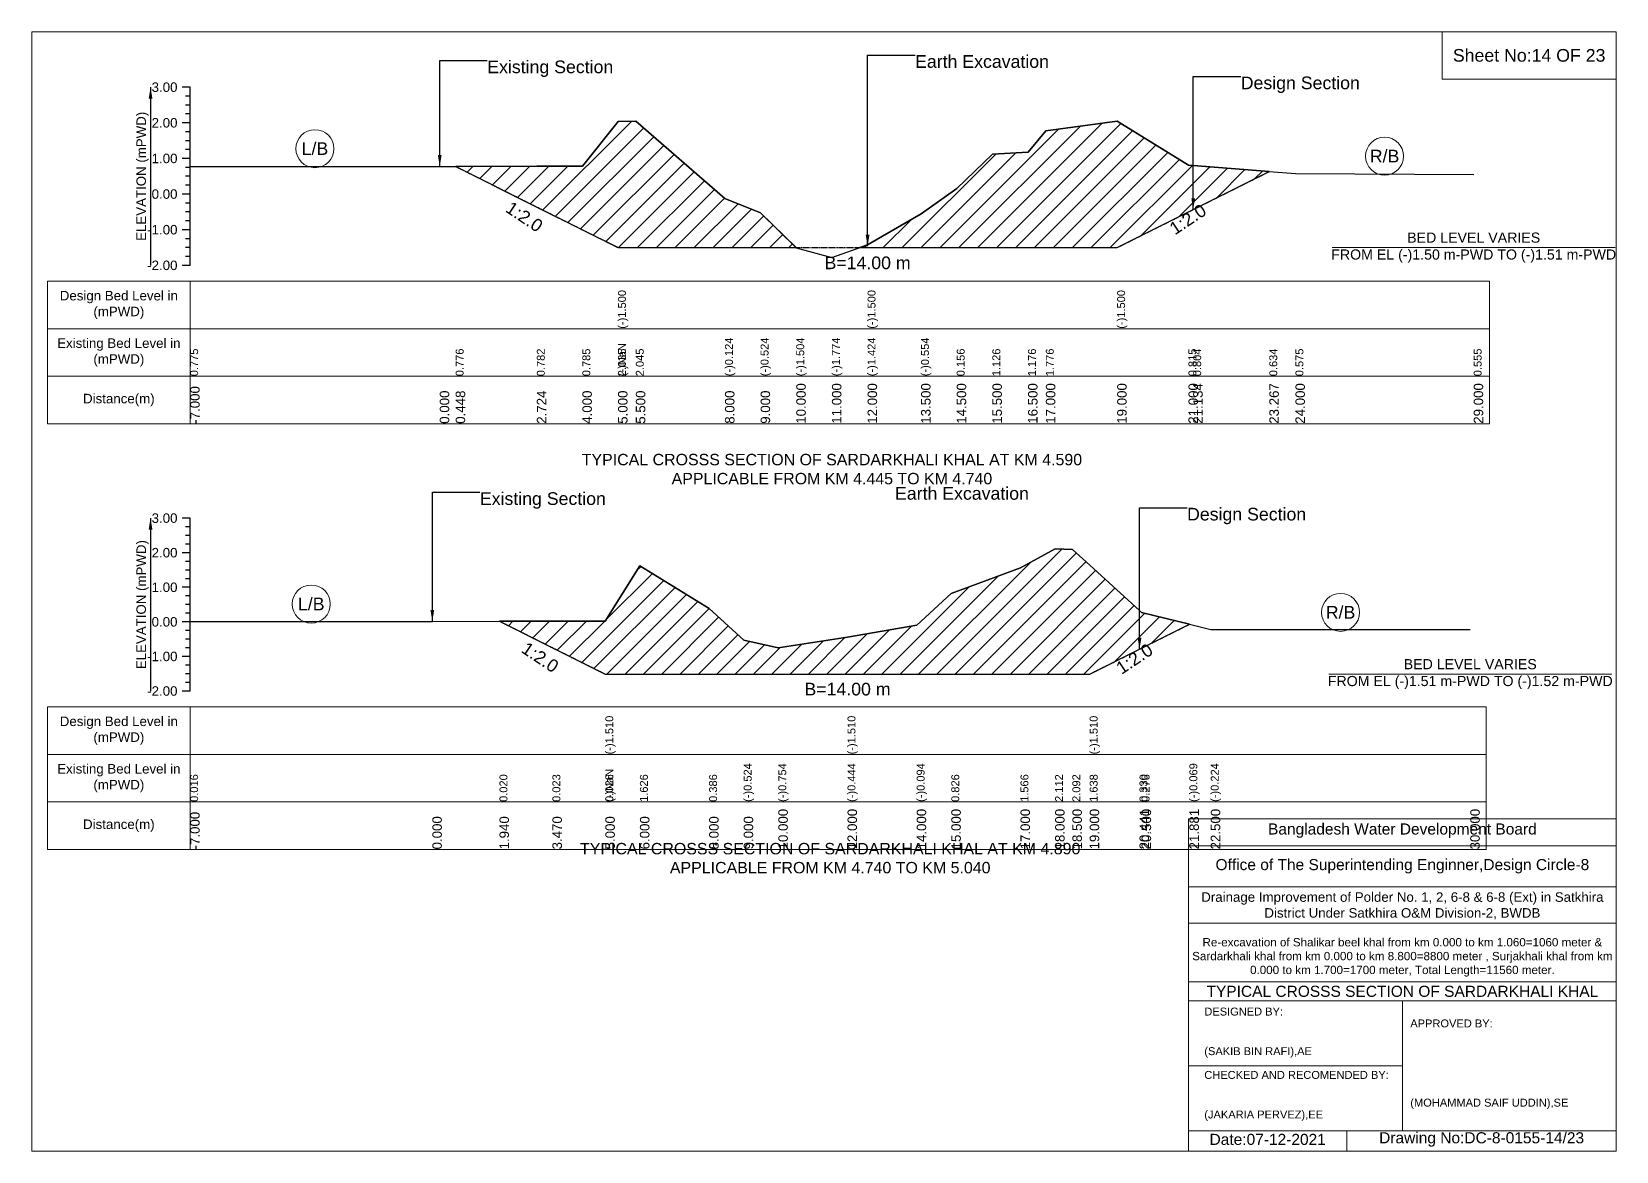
# Model space of a CAD drawing. Header units: inches. Extents: x 93000 to 506000, y -4242 to 0.
# Drawn here: x 230000 to 236000, y -4242 to 0 of the extents above; entities that cross this region are included whole.
import ezdxf

# ---------------------------------------------------------------- set-up
doc = ezdxf.new("R2010")
doc.units = ezdxf.units.IN
doc.header["$LTSCALE"] = 7
doc.header["$MEASUREMENT"] = 0
doc.linetypes.add('DASHED', pattern=[0.75, 0.5, -0.25])
for name, color, linetype, lineweight in [('Cross section Data Border', 7, 'Continuous', 9), ('Cross Section Labels', 7, 'Continuous', 9), ('Design_Bed_Level for Xsection', 7, 'DASHED', 25), ('Existing_Bed_Level for Xsection', 7, 'Continuous', 25), ('Long Section Labels', 7, 'Continuous', 9)]:
    doc.layers.add(name, color=color, linetype=linetype, lineweight=lineweight)
doc.styles.get("Standard").update_dxf_attribs({"font": 'arial.ttf'})
doc.dimstyles.get("Standard").update_dxf_attribs({"dimtxt": 0.18, "dimasz": 0.18, "dimexe": 0.18, "dimexo": 0.0625, "dimgap": 0.09, "dimtad": 0, "dimtih": 1, "dimtoh": 1, "dimdec": 4, "dimzin": 0, "dimdsep": 46, "dimtxsty": 'Standard', "dimcen": 0.09, "dimadec": 0, "dimazin": 0, "dimtfac": 1, "dimtdec": 4, "dimtofl": 0, "dimtmove": 0, "dimatfit": 3, "dimfxl": 1, "dimtolj": 1, "dimtzin": 0, "dimarcsym": 0})

msp = doc.modelspace()

# ---------------------------------------------------------------- hatches: boundary and pattern name
at = {"layer": 'Existing_Bed_Level for Xsection'}
h = msp.add_hatch(dxfattribs=at)
h.set_pattern_fill('ANSI31', color=256, scale=405, style=0)
h.paths.add_polyline_path([(231605.4, -510.7), (231912.7, -664.4), (232085, -750.5), (232220, -818), (232287.5, -818), (232625, -818), (232760, -818), (232894.4, -818), (232760, -686.2), (232625, -632.2), (232287.5, -339.4), (232220, -340.8), (232085, -509.5), (231912.7, -510)])
h = msp.add_hatch(dxfattribs=at)
h.set_pattern_fill('ANSI31', color=256, scale=405, style=0)
h.paths.add_polyline_path([(233135.7, -818), (233165, -818), (233367.5, -818), (233502.5, -818), (233637.5, -818), (233772.5, -818), (233840, -818), (234110, -818), (234380, -683), (234398, -674), (234686.1, -530), (234398, -506.9), (234380, -505.5), (234110, -339.4), (233840, -375.8), (233772.5, -456.8), (233637.5, -463.5), (233502.5, -594.5), (233367.5, -690.3), (233165, -807.8)])
h = msp.add_hatch(dxfattribs=at)
h.set_pattern_fill('ANSI31', color=256, scale=393, style=0)
h.paths.add_polyline_path([(231771.2, -2233.6), (231971.6, -2333.8), (232172, -2434), (232303, -2434), (232565, -2434), (232696, -2434), (232827, -2434), (233089, -2434), (233351, -2434), (233482, -2434), (233744, -2434), (233875, -2434), (233940.5, -2434), (234006, -2434), (234194.7, -2339.7), (234202.5, -2335.8), (234383.5, -2245.3), (234202.5, -2200.1), (234194.7, -2193), (234006, -2021.6), (233940.5, -1962.2), (233875, -1959.6), (233744, -2031.1), (233482, -2128), (233351, -2248.5), (233089, -2294.4), (232827, -2335), (232696, -2304.9), (232565, -2185.7), (232303, -2023.2), (232172, -2232.8), (231971.6, -2233.2)])

# ---------------------------------------------------------------- linework, layer by layer
at = {"layer": 'Cross section Data Border'}
for points in [[(230000, 0), (236000, 0), (236000, -4242), (230000, -4242)], [(235340, 0), (236000, 0), (236000, -180), (235340, -180)], [(230060, -945.5), (235520, -945.5), (235520, -1485.5), (230060, -1485.5)], [(230060, -2558.2), (235507, -2558.2), (235507, -3098.2), (230060, -3098.2)]]:
    msp.add_lwpolyline(points, close=True, dxfattribs=at)
for points in [[(230600, -945.5), (230600, -1485.5)], [(230060, -1125.5), (235520, -1125.5)], [(230060, -1305.5), (235520, -1305.5)], [(230600, -2558.2), (230600, -3098.2)], [(230060, -2738.2), (235507, -2738.2)], [(230060, -2918.2), (235507, -2918.2)], [(234380, -4242), (234380, -2982), (236000, -2982)], [(234380, -3084), (236000, -3084)], [(234380, -3240), (236000, -3240)], [(234380, -3378), (236000, -3378)], [(234380, -3600), (236000, -3600)], [(234380, -3672), (236000, -3672)], [(235190, -3672), (235190, -4164)], [(234380, -3918), (235190, -3918)], [(234380, -4164), (236000, -4164)], [(234980, -4164), (234980, -4242)]]:
    msp.add_lwpolyline(points, dxfattribs=at)
at = {"layer": 'Cross Section Labels'}
for points in [[(234924.2, -818), (235995.8, -818)], [(234911.2, -2434), (235982.8, -2434)]]:
    msp.add_lwpolyline(points, dxfattribs=at)
for centre in [(231072.5, -443.4), (235122.5, -471.7), (231058.5, -2168.6), (234955.8, -2200.1)]:
    msp.add_circle(centre, 72, dxfattribs=at)
at = {"layer": 'Design_Bed_Level for Xsection'}
for points in [[(231605.4, -510.7), (231912.7, -664.4), (232220, -818), (233165, -818), (234110, -818), (234398, -674), (234686.1, -530)], [(231771.2, -2233.6), (231971.6, -2333.8), (232172, -2434), (233089, -2434), (234006, -2434), (234194.7, -2339.7), (234383.5, -2245.3)]]:
    msp.add_lwpolyline(points, dxfattribs=at)
at = {"layer": 'Existing_Bed_Level for Xsection'}
for points in [[(230600, -210.5), (230570, -210.5)], [(230600, -885.5), (230600, -750.5), (230600, -615.5), (230600, -480.5), (230600, -345.5), (230600, -210.5)], [(230600, -244.3), (230582, -244.3)], [(230600, -278), (230582, -278)], [(230600, -345.5), (230570, -345.5)], [(230600, -311.8), (230582, -311.8)], [(230600, -510.9), (231545, -510.9), (231605.4, -510.7), (231912.7, -510), (232085, -509.5), (232220, -340.8), (232220, -340.8), (232287.5, -339.4), (232625, -632.2), (232760, -686.2), (232895, -818.5), (233030, -855), (233165, -807.8), (233165, -807.8), (233367.5, -690.3), (233502.5, -594.5), (233637.5, -463.5), (233772.5, -456.8), (233840, -375.8), (234110, -339.4), (234110, -339.4), (234380, -505.5), (234398, -506.9), (234686.1, -530), (234785, -537.9), (235460, -540.6)], [(230600, -379.3), (230582, -379.3)], [(230600, -413), (230582, -413)], [(230600, -446.8), (230582, -446.8)], [(230600, -480.5), (230570, -480.5)], [(230600, -514.3), (230582, -514.3)], [(230600, -548), (230582, -548)], [(230600, -581.8), (230582, -581.8)], [(230600, -615.5), (230570, -615.5)], [(230600, -649.3), (230582, -649.3)], [(230600, -683), (230582, -683)], [(230600, -716.8), (230582, -716.8)], [(230600, -750.5), (230570, -750.5)], [(230600, -784.3), (230582, -784.3)], [(230600, -818), (230582, -818)], [(230600, -885.5), (230570, -885.5)], [(230600, -851.8), (230582, -851.8)], [(230600, -1843.2), (230570, -1843.2)], [(230600, -2498.2), (230600, -2367.2), (230600, -2236.2), (230600, -2105.2), (230600, -1974.2), (230600, -1843.2)], [(230600, -1876), (230582, -1876)], [(230600, -1908.7), (230582, -1908.7)], [(230600, -1974.2), (230570, -1974.2)], [(230600, -1941.5), (230582, -1941.5)], [(230600, -2234.1), (231517, -2234.1), (231771.2, -2233.6), (231971.6, -2233.2), (232172, -2232.8), (232172, -2232.8), (232303, -2023.2), (232565, -2185.7), (232696, -2304.9), (232827, -2335), (233089, -2294.4), (233089, -2294.4), (233351, -2248.5), (233482, -2128), (233744, -2031.1), (233875, -1959.6), (233940.5, -1962.2), (234006, -2021.6), (234006, -2021.6), (234194.7, -2193), (234202.5, -2200.1), (234383.5, -2245.3), (234464.5, -2265.6), (235447, -2265.6)], [(230600, -2007), (230582, -2007)], [(230600, -2039.7), (230582, -2039.7)], [(230600, -2072.5), (230582, -2072.5)], [(230600, -2105.2), (230570, -2105.2)], [(230600, -2138), (230582, -2138)], [(230600, -2170.7), (230582, -2170.7)], [(230600, -2203.5), (230582, -2203.5)], [(230600, -2236.2), (230570, -2236.2)], [(230600, -2269), (230582, -2269)], [(230600, -2301.7), (230582, -2301.7)], [(230600, -2334.5), (230582, -2334.5)], [(230600, -2367.2), (230570, -2367.2)], [(230600, -2400), (230582, -2400)], [(230600, -2432.7), (230582, -2432.7)], [(230600, -2498.2), (230570, -2498.2)], [(230600, -2465.5), (230582, -2465.5)]]:
    msp.add_lwpolyline(points, dxfattribs=at)
for points in [[(231605.4, -510.7), (231605.4, -510.7), (231912.7, -664.4), (232085, -750.5), (232220, -818), (232220, -818), (232287.5, -818), (232625, -818), (232760, -818), (232894.4, -818), (232760, -686.2), (232625, -632.2), (232287.5, -339.4), (232220, -340.8), (232220, -340.8), (232085, -509.5), (231912.7, -510), (231605.4, -510.7)], [(233135.7, -818), (233165, -818), (233165, -818), (233367.5, -818), (233502.5, -818), (233637.5, -818), (233772.5, -818), (233840, -818), (234110, -818), (234110, -818), (234380, -683), (234398, -674), (234686.1, -530), (234398, -506.9), (234380, -505.5), (234110, -339.4), (234110, -339.4), (233840, -375.8), (233772.5, -456.8), (233637.5, -463.5), (233502.5, -594.5), (233367.5, -690.3), (233165, -807.8), (233165, -807.8)], [(231771.2, -2233.6), (231771.2, -2233.6), (231971.6, -2333.8), (232172, -2434), (232172, -2434), (232303, -2434), (232565, -2434), (232696, -2434), (232827, -2434), (233089, -2434), (233089, -2434), (233351, -2434), (233482, -2434), (233744, -2434), (233875, -2434), (233940.5, -2434), (234006, -2434), (234006, -2434), (234194.7, -2339.7), (234202.5, -2335.8), (234383.5, -2245.3), (234202.5, -2200.1), (234194.7, -2193), (234006, -2021.6), (234006, -2021.6), (233940.5, -1962.2), (233875, -1959.6), (233744, -2031.1), (233482, -2128), (233351, -2248.5), (233089, -2294.4), (233089, -2294.4), (232827, -2335), (232696, -2304.9), (232565, -2185.7), (232303, -2023.2), (232172, -2232.8), (232172, -2232.8), (231971.6, -2233.2), (231771.2, -2233.6)]]:
    msp.add_lwpolyline(points, close=True, dxfattribs=at)

# ---------------------------------------------------------------- texts
at = {"layer": 'Cross section Data Border', "attachment_point": 5}
for s, insert, char_height in [('Sheet No:14 OF 23', (235670, -90), 48), ('Bangladesh Water Development Board', (235190, -3027), 42), ('Office of The Superintending Enginner,Design Circle-8', (235190, -3162), 42)]:
    msp.add_mtext(s, dxfattribs=dict(at, insert=insert, char_height=char_height))
at = {"layer": 'Cross section Data Border'}
for s, insert, char_height, width, attachment_point in [('Design Bed Level in (mPWD)', (230330, -1035.5), 36, 480, 5), ('Existing Bed Level in (mPWD)', (230330, -1215.5), 36, 480, 5), ('Distance(m)', (230330, -1395.5), 36, 480, 5), ('Design Bed Level in (mPWD)', (230330, -2648.2), 36, 480, 5), ('Existing Bed Level in (mPWD)', (230330, -2828.2), 36, 480, 5), ('Distance(m)', (230330, -3008.2), 36, 480, 5), ('Drainage Improvement of Polder No. 1, 2, 6-8 & 6-8 (Ext) in Satkhira District Under Satkhira O&M Division-2, BWDB', (235190, -3312), 36, 1680, 5), ('Re-excavation of Shalikar beel khal from km 0.000 to km 1.060=1060 meter & Sardarkhali khal from km 0.000 to km 8.800=8800 meter , Surjakhali khal from km 0.000 to km 1.700=1700 meter, Total Length=11560 meter.', (235190, -3507), 31.4683, 1620, 5), ('TYPICAL CROSSS SECTION OF SARDARKHALI KHAL', (235190, -3636), 42, 1680, 5), ('DESIGNED BY:^J^J^J(SAKIB BIN RAFI),AE', (234440, -3792), 30, 840, 4), ('APPROVED BY:^J^J^J^J^J^J(MOHAMMAD SAIF UDDIN),SE', (235220, -3912), 30, 840, 4), ('CHECKED AND RECOMENDED BY:^J^J^J(JAKARIA PERVEZ),EE', (234440, -4032), 30, 840, 4), ('Date:07-12-2021', (234680, -4197), 42, 840, 5), ('Drawing No:DC-8-0155-14/23', (235490, -4197), 42, 1320, 5)]:
    msp.add_mtext(s, dxfattribs=dict(at, insert=insert, char_height=char_height, width=width, attachment_point=attachment_point))
at = {"layer": 'Cross Section Labels'}
for s, insert, char_height, attachment_point in [('Existing Section', (231725, -109.3), 48, 1), ('Earth Excavation', (233345, -89), 48, 1), ('Design Section', (234578, -170), 48, 1), ('L/B', (231072.5, -443.4), 48, 5), ('R/B', (235122.5, -471.7), 48, 5), ('BED LEVEL VARIES ^JFROM EL (-)1.50 m-PWD TO (-)1.51 m-PWD', (235460, -818), 38.4, 5), ('B=14.00 m', (233165, -851.8), 48, 2), ('TYPICAL CROSSS SECTION OF SARDARKHALI KHAL AT KM 4.590^JAPPLICABLE FROM KM 4.445 TO KM 4.740', (233030, -1657.5), 43.2, 5), ('Earth Excavation', (233269, -1725.3), 48, 1), ('Existing Section', (231697, -1745), 48, 1), ('Design Section', (234374.7, -1803.9), 48, 1), ('L/B', (231058.5, -2168.6), 48, 5), ('R/B', (234955.8, -2200.1), 48, 5), ('BED LEVEL VARIES ^JFROM EL (-)1.51 m-PWD TO (-)1.52 m-PWD', (235447, -2434), 38.4, 5), ('B=14.00 m', (233089, -2466.8), 48, 2), ('TYPICAL CROSSS SECTION OF SARDARKHALI KHAL AT KM 4.890^JAPPLICABLE FROM KM 4.740 TO KM 5.040', (233023.5, -3131.5), 43.2, 5)]:
    msp.add_mtext(s, dxfattribs=dict(at, insert=insert, char_height=char_height, attachment_point=attachment_point))
at = {"layer": 'Cross Section Labels', "char_height": 48, "attachment_point": 2}
for insert, rotation in [((231879, -681.2), 326.30993), ((234364.3, -690.9), 33.69007), ((231938.8, -2350.2), 326.30993), ((234162, -2356), 33.69007)]:
    msp.add_mtext('1:2.0', dxfattribs=dict(at, insert=insert, rotation=rotation))
at = {"layer": 'Existing_Bed_Level for Xsection', "char_height": 36, "attachment_point": 6}
for s, insert in [('3.00', (230552, -210.5)), ('2.00', (230552, -345.5)), ('1.00', (230552, -480.5)), ('0.00', (230552, -615.5)), ('-1.00', (230552, -750.5)), ('-2.00', (230552, -885.5)), ('3.00', (230552, -1843.2)), ('2.00', (230552, -1974.2)), ('1.00', (230552, -2105.2)), ('0.00', (230552, -2236.2)), ('-1.00', (230552, -2367.2)), ('-2.00', (230552, -2498.2))]:
    msp.add_mtext(s, dxfattribs=dict(at, insert=insert))
at = {"layer": 'Existing_Bed_Level for Xsection', "char_height": 36, "attachment_point": 5, "rotation": 90}
for insert in [(230420, -548), (230420, -2170.7)]:
    msp.add_mtext('ELEVATION (mPWD)', dxfattribs=dict(at, insert=insert))
at = {"layer": 'Long Section Labels', "attachment_point": 1, "rotation": 90}
for s, insert, char_height in [('(-)1.500', (232220, -1125.5), 30), ('(-)1.500', (233165, -1125.5), 30), ('(-)1.500', (234110, -1125.5), 30), ('(-)NaN', (232220, -1305.5), 30), ('(-)NaN', (232220, -1305.5), 30), ('(-)0.124', (232625, -1305.5), 30), ('(-)0.524', (232760, -1305.5), 30), ('(-)1.504', (232895, -1305.5), 30), ('(-)1.774', (233030, -1305.5), 30), ('(-)1.424', (233165, -1305.5), 30), ('(-)1.424', (233165, -1305.5), 30), ('(-)1.424', (233165, -1305.5), 30), ('(-)0.554', (233367.5, -1305.5), 30), ('0.775', (230600, -1305.5), 30), ('0.775', (230600, -1305.5), 30), ('0.776', (231605.4, -1305.5), 30), ('0.782', (231912.7, -1305.5), 30), ('0.785', (232085, -1305.5), 30), ('2.035', (232220, -1305.5), 30), ('2.035', (232220, -1305.5), 30), ('2.045', (232287.5, -1305.5), 30), ('2.045', (232287.5, -1305.5), 30), ('2.045', (232287.5, -1305.5), 30), ('0.156', (233502.5, -1305.5), 30), ('1.126', (233637.5, -1305.5), 30), ('1.176', (233772.5, -1305.5), 30), ('1.776', (233840, -1305.5), 30), ('0.815', (234380, -1305.5), 30), ('0.804', (234398, -1305.5), 30), ('0.634', (234686.1, -1305.5), 30), ('0.575', (234785, -1305.5), 30), ('0.555', (235460, -1305.5), 30), ('-7.000', (230600, -1485.5), 36), ('0.000', (231545, -1485.5), 36), ('0.448', (231605.4, -1485.5), 36), ('2.724', (231912.7, -1485.5), 36), ('4.000', (232085, -1485.5), 36), ('5.000', (232220, -1485.5), 36), ('5.000', (232220, -1485.5), 36), ('5.000', (232220, -1485.5), 36), ('5.500', (232287.5, -1485.5), 36), ('8.000', (232625, -1485.5), 36), ('9.000', (232760, -1485.5), 36), ('10.000', (232895, -1485.5), 36), ('11.000', (233030, -1485.5), 36), ('12.000', (233165, -1485.5), 36), ('12.000', (233165, -1485.5), 36), ('12.000', (233165, -1485.5), 36), ('13.500', (233367.5, -1485.5), 36), ('14.500', (233502.5, -1485.5), 36), ('15.500', (233637.5, -1485.5), 36), ('16.500', (233772.5, -1485.5), 36), ('17.000', (233840, -1485.5), 36), ('19.000', (234110, -1485.5), 36), ('19.000', (234110, -1485.5), 36), ('19.000', (234110, -1485.5), 36), ('21.000', (234380, -1485.5), 36), ('21.134', (234398, -1485.5), 36), ('23.267', (234686.1, -1485.5), 36), ('24.000', (234785, -1485.5), 36), ('29.000', (235460, -1485.5), 36), ('(-)1.510', (232172, -2738.2), 30), ('(-)1.510', (233089, -2738.2), 30), ('(-)1.510', (234006, -2738.2), 30), ('0.016', (230600, -2918.2), 30), ('0.016', (230600, -2918.2), 30), ('0.020', (231771.2, -2918.2), 30), ('0.023', (231971.6, -2918.2), 30), ('(-)NaN', (232172, -2918.2), 30), ('(-)NaN', (232172, -2918.2), 30), ('0.026', (232172, -2918.2), 30), ('0.026', (232172, -2918.2), 30), ('1.626', (232303, -2918.2), 30), ('0.386', (232565, -2918.2), 30), ('(-)0.524', (232696, -2918.2), 30), ('(-)0.754', (232827, -2918.2), 30), ('(-)0.444', (233089, -2918.2), 30), ('(-)0.444', (233089, -2918.2), 30), ('(-)0.094', (233351, -2918.2), 30), ('0.826', (233482, -2918.2), 30), ('1.566', (233744, -2918.2), 30), ('2.112', (233875, -2918.2), 30), ('2.092', (233940.5, -2918.2), 30), ('1.638', (234006, -2918.2), 30), ('1.638', (234006, -2918.2), 30), ('1.638', (234006, -2918.2), 30), ('0.330', (234194.7, -2918.2), 30), ('0.276', (234202.5, -2918.2), 30), ('(-)0.069', (234383.5, -2918.2), 30), ('(-)0.224', (234464.5, -2918.2), 30), ('(-)0.224', (234464.5, -2918.2), 30), ('-7.000', (230600, -3098.2), 36), ('0.000', (231517, -3098.2), 36), ('1.940', (231771.2, -3098.2), 36), ('3.470', (231971.6, -3098.2), 36), ('5.000', (232172, -3098.2), 36), ('5.000', (232172, -3098.2), 36), ('5.000', (232172, -3098.2), 36), ('6.000', (232303, -3098.2), 36), ('8.000', (232565, -3098.2), 36), ('9.000', (232696, -3098.2), 36), ('10.000', (232827, -3098.2), 36), ('12.000', (233089, -3098.2), 36), ('12.000', (233089, -3098.2), 36), ('12.000', (233089, -3098.2), 36), ('14.000', (233351, -3098.2), 36), ('15.000', (233482, -3098.2), 36), ('17.000', (233744, -3098.2), 36), ('18.000', (233875, -3098.2), 36), ('18.500', (233940.5, -3098.2), 36), ('19.000', (234006, -3098.2), 36), ('19.000', (234006, -3098.2), 36), ('19.000', (234006, -3098.2), 36), ('20.441', (234194.7, -3098.2), 36), ('20.500', (234202.5, -3098.2), 36), ('21.881', (234383.5, -3098.2), 36), ('22.500', (234464.5, -3098.2), 36), ('30.000', (235447, -3098.2), 36)]:
    msp.add_mtext(s, dxfattribs=dict(at, insert=insert, char_height=char_height))

# ---------------------------------------------------------------- leaders
at = {"layer": 'Cross Section Labels', "annotation_type": 0, "has_hookline": 1, "hookline_direction": 0}
for points, text_width in [([(231545, -510.9), (231545, -109.3), (231724.9, -109.3)], 467.2), ([(233165, -812.9), (233165, -89), (233344.9, -89)], 497), ([(234398, -674), (234398, -170), (234577.9, -170)], 441.2), ([(231517, -2234.1), (231517, -1745), (231696.9, -1745)], 467.2), ([(234194.7, -2339.7), (234194.7, -1803.9), (234374.6, -1803.9)], 441.2)]:
    msp.add_leader(points, dimstyle='Standard', override={"dimasz": 43.2}, dxfattribs=dict(at, text_width=text_width))
at = {"layer": 'Existing_Bed_Level for Xsection'}
for points in [[(230450, -210.5), (230450, -885.5)], [(230450, -1843.2), (230450, -2498.2)]]:
    msp.add_leader(points, dimstyle='Standard', override={"dimasz": 43.2}, dxfattribs=at)

doc.saveas('drawing.dxf')
